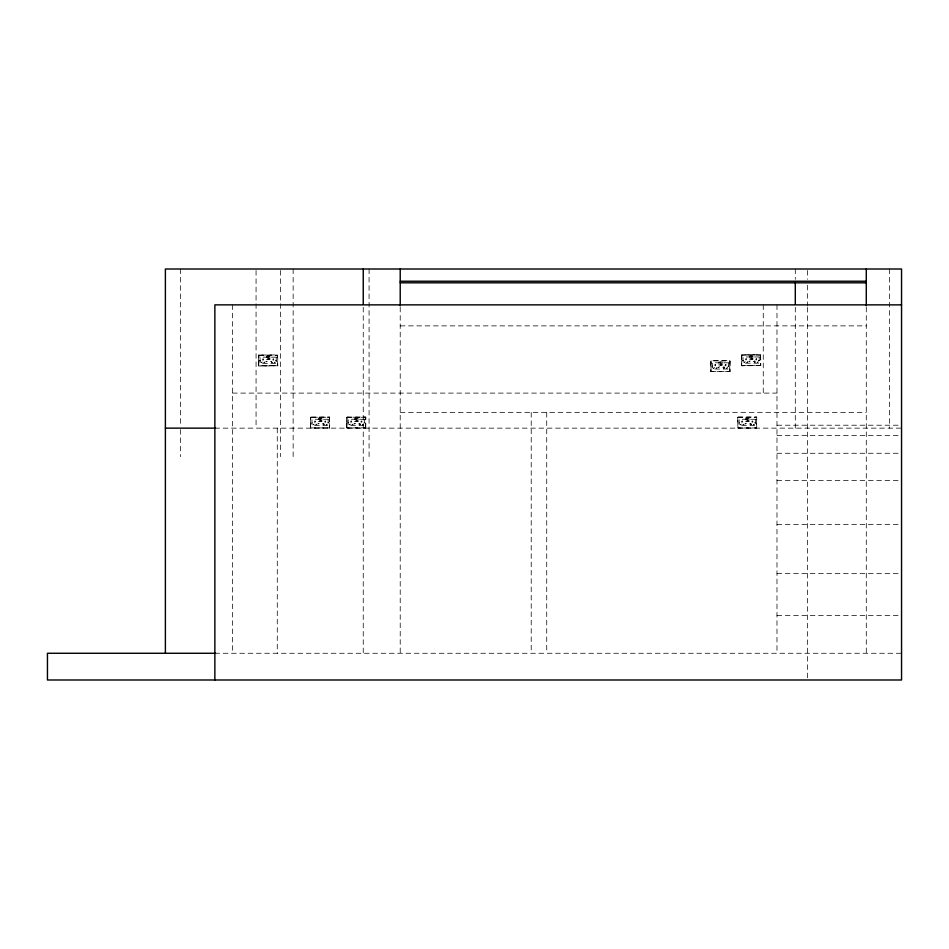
<?xml version="1.0" encoding="UTF-8"?>
<svg xmlns="http://www.w3.org/2000/svg" width="949" height="949" viewBox="0 0 949 949"><rect width="100%" height="100%" fill="white"/><g stroke="black" fill="none" stroke-linecap="round" stroke-linejoin="round"><path stroke-width="0.71" stroke-dasharray="4.75 3.56" d="M258.674 365.756L258.875 355.045L258.745 365.863L277.559 365.638M737.729 417.263L737.954 428.011L756.638 427.963L756.638 417.418M760.54 365.424L741.727 365.662L741.869 354.973M711.145 371.427L729.84 371.498L729.947 360.964L710.931 360.786L710.955 371.474L711.145 360.822M260.441 360.893L259.67 360.442L260.299 361.071M276.598 361.035L275.969 360.406L276.527 361.142M312.411 422.874L311.545 423.1M347.666 422.874L348.497 422.661M728.108 366.267L729.022 366.397L728.108 366.504M728.144 366.278L728.856 366.089M739.544 422.874L738.666 422.981M759.746 360.525L758.82 360.525L759.734 360.644M276.74 360.857L275.934 360.525M758.856 360.525L759.71 360.525L758.832 360.644M329.611 417.311L329.611 427.845L329.528 417.204L310.833 417.275M365.685 427.738L365.685 417.418M258.603 365.65L258.65 355.163M310.56 427.75L310.703 417.216L310.691 427.963L329.611 427.845M365.792 427.845L346.883 427.963L347.014 417.275M741.632 365.567L741.632 354.962L760.54 355.116M327.844 422.602C329.528 424.096 327.061 421.51 328.698 422.72M364.036 422.602C365.709 424.096 363.218 421.57 364.879 422.72M742.581 360.335L743.304 360.893L742.687 360.264M743.352 360.774L742.557 360.561M755.784 423.076L755.048 422.519L755.712 423.159M268.46 357.987C268.46 360.217 270.37 357.014 267.879 357.963M320.406 420.087C320.347 422.341 322.423 419.09 319.837 420.063M356.599 420.087C356.527 422.341 358.603 419.09 356.017 420.063M720.718 363.633C720.718 365.875 722.628 362.66 720.137 363.609M747.539 420.087C747.539 422.329 749.461 419.114 746.97 420.063M712.485 366.824L712.26 365.958L712.367 366.824M755.262 422.388L754.929 422.957L755.831 422.72M756.673 428.141L756.733 417.038L737.824 417.014L737.824 428.141M329.54 428.141L329.659 417.074L310.691 417.014L310.691 428.141M365.721 428.141L365.839 417.074L346.883 417.014L346.883 428.141M258.721 355.116L277.559 355.317M737.8 417.216L756.685 417.228L737.693 417.418M346.741 427.75L346.895 417.216L365.733 417.228M400.217 325.875L866.283 325.875M741.596 355.104L760.529 354.879M258.603 355.306L277.547 355.092L277.618 365.756L258.757 365.839M749.413 359.078L750.873 359.078M751.394 359.078L752.854 359.078M266.42 359.291L267.879 359.291M268.413 359.291L269.872 359.291M259.575 360.762L260.299 360.466M275.874 360.739L276.717 360.739M718.69 364.938L720.137 364.938M720.671 364.938L722.13 364.938M741.738 365.638L760.517 365.638M711.833 366.421L712.687 366.421M232.493 393.1L776.982 393.1M400.217 412.471L866.283 412.471M310.56 417.418L329.505 417.192M346.741 417.418L365.685 417.192M318.378 421.392L319.837 421.392M320.359 421.392L321.818 421.392M354.558 421.392L356.017 421.392M356.551 421.392L358.01 421.392M745.511 421.392L746.97 421.392M747.492 421.392L748.951 421.392M363.301 424.167L362.376 424.832L363.301 424.832M776.982 425.211L901.55 425.211M310.714 427.94L329.481 427.94M346.895 427.94L365.673 427.94M737.836 427.94L756.614 427.94M214.865 428.141L901.55 428.141M776.982 435.472L901.55 435.472M776.982 453.266L901.55 453.266M776.982 480.491L901.55 480.491M776.982 524.453L901.55 524.453M776.982 573.659L901.55 573.659M776.982 615.533L901.55 615.533M214.865 653.268L901.55 653.268M729.674 371.427L729.876 360.845M889.391 269.006L889.391 428.141M866.283 307.215L866.283 653.268M807.457 270.477L807.457 279.35M807.457 285.258L807.457 305.946M807.457 307.429L807.457 678.594M795.298 269.006L795.298 279.314M795.298 307.31L795.298 428.141M776.982 304.866L776.982 653.268M763.257 304.866L763.257 393.1M760.6 354.997L760.6 365.555M751.394 356.16L751.394 359.351M750.873 356.16L750.873 359.351M747.492 418.473L747.492 421.653M746.97 418.473L746.97 421.653M720.671 362.02L720.671 365.199M720.137 362.02L720.137 365.199M546.731 412.471L546.731 653.268M531.215 412.471L531.215 653.268M400.217 307.215L400.217 653.268M369.078 269.006L369.078 456.647M363.242 307.31L363.242 653.268M356.551 418.473L356.551 421.653M356.017 418.473L356.017 421.653M320.359 418.473L320.359 421.653M319.837 418.473L319.837 421.653M293.146 269.006L293.146 456.647M280.501 270.477L280.501 456.647M277.274 428.141L277.274 653.268M271.817 361.877L270.75 361.213L272.387 362.732L271.461 362.067M268.413 356.373L268.413 359.552M267.879 356.373L267.879 359.552M256.064 270.477L256.064 428.141M232.493 304.866L232.493 653.268M180.5 269.006L180.5 425.199M180.5 429.565L180.5 456.647M751.3 358.01L752.332 358.295L751.359 357.892M277.82 365.768L258.638 366.017L258.508 355.056L277.654 354.938L277.82 365.768M730.078 371.427L710.908 371.664L710.765 360.715L729.935 360.608L730.078 371.45M760.801 365.567L741.632 365.816L741.489 354.855L760.635 354.736L760.801 365.567M752.854 356.16L749.413 356.16L749.413 359.351L752.854 359.351L752.854 356.16M269.872 356.373L266.42 356.373L266.42 359.552L269.872 359.552L269.872 356.373M759.212 356.954L743.043 356.954L743.043 363.182L759.212 363.182L759.212 356.954M276.23 357.168L260.062 357.168L260.062 363.396L276.23 363.396L276.23 357.168M746.365 358.817L745.57 358.817L745.57 359.873L746.365 359.873L746.365 358.817M756.697 358.817L755.902 358.817L755.902 359.873L756.697 359.873L756.697 358.817M263.371 359.019L262.576 359.019L262.576 360.086L263.371 360.086L263.371 359.019M273.715 359.019L272.921 359.019L272.921 360.086L273.715 360.086L273.715 359.019M750.03 361.011L748.963 361.676L750.03 361.011M754.799 361.011L753.731 361.676L754.799 361.011M267.049 361.213L265.969 361.877L267.049 361.213M745.036 361.866L744.111 362.53L745.036 361.866M747.824 361.866L746.887 362.53L747.824 361.866M755.368 361.866L754.443 362.53L755.368 361.866M758.156 361.866L757.231 362.53L758.156 361.866M262.054 362.067L261.117 362.732L262.054 362.067M264.83 362.067L263.905 362.732L264.83 362.067M275.174 362.067L274.237 362.732L275.174 362.067M722.13 362.02L718.69 362.02L718.69 365.199L722.13 365.199L722.13 362.02M728.488 362.815L712.319 362.815L712.319 369.042L728.488 369.042L728.488 362.815M715.641 364.665L714.846 364.665L714.846 365.733L715.641 365.733L715.641 364.665M725.973 364.665L725.178 364.665L725.178 365.733L725.973 365.733L725.973 364.665M719.306 366.872L718.239 367.524L719.306 366.872M724.075 366.872L723.008 367.524L724.075 366.872M714.312 367.714L713.387 368.378L714.312 367.714M717.1 367.714L716.163 368.378L717.1 367.714M724.645 367.714L723.719 368.378L724.645 367.714M727.432 367.714L726.507 368.378L727.432 367.714M321.818 418.473L318.378 418.473L318.378 421.653L321.818 421.653L321.818 418.473M358.01 418.473L354.558 418.473L354.558 421.653L358.01 421.653L358.01 418.473M748.951 418.473L745.511 418.473L745.511 421.653L748.951 421.653L748.951 418.473M328.176 419.268L312.019 419.268L312.019 425.496L328.176 425.496L328.176 419.268M364.369 419.268L348.2 419.268L348.2 425.496L364.369 425.496L364.369 419.268M755.309 419.268L739.152 419.268L739.152 425.496L755.309 425.496L755.309 419.268M315.329 421.119L314.534 421.119L314.534 422.186L315.329 422.186L315.329 421.119M325.661 421.119L324.866 421.119L324.866 422.186L325.661 422.186L325.661 421.119M351.51 421.119L350.715 421.119L350.715 422.186L351.51 422.186L351.51 421.119M361.854 421.119L361.059 421.119L361.059 422.186L361.854 422.186L361.854 421.119M742.462 421.119L741.667 421.119L741.667 422.186L742.462 422.186L742.462 421.119M752.794 421.119L751.999 421.119L751.999 422.186L752.794 422.186L752.794 421.119M318.994 423.313L317.927 423.978L318.994 423.313M323.763 423.313L322.696 423.978L323.763 423.313M355.187 423.313L354.107 423.978L355.187 423.313M359.956 423.313L358.876 423.978L359.956 423.313M746.128 423.313L745.06 423.978L746.128 423.313M750.896 423.313L749.829 423.978L750.896 423.313M314 424.167L313.075 424.832L314 424.167M316.788 424.167L315.863 424.832L316.788 424.167M324.333 424.167L323.407 424.832L324.333 424.167M327.12 424.167L326.195 424.832L327.12 424.167M350.181 424.167L349.256 424.832L350.181 424.167M352.969 424.167L352.043 424.832L352.969 424.167M360.525 424.167L359.6 424.832L360.525 424.167M741.133 424.167L740.208 424.832L741.133 424.167M743.921 424.167L742.984 424.832L743.921 424.167M751.466 424.167L750.54 424.832L751.466 424.167M754.253 424.167L753.328 424.832L754.253 424.167"/><path stroke-width="1.42" d="M400.217 281.236L866.283 281.236M400.217 282.814L866.283 282.814M901.55 304.866L214.865 304.866L214.865 679.994M165.387 428.141L215.589 428.141M215.589 653.268L47.45 653.268L47.45 679.994L901.55 679.994L901.55 269.006L165.387 269.006L165.387 653.268M866.283 269.006L866.283 305.78M795.298 282.268L795.298 304.368M400.217 269.006L400.217 305.78M363.242 269.006L363.242 304.368"/></g></svg>
